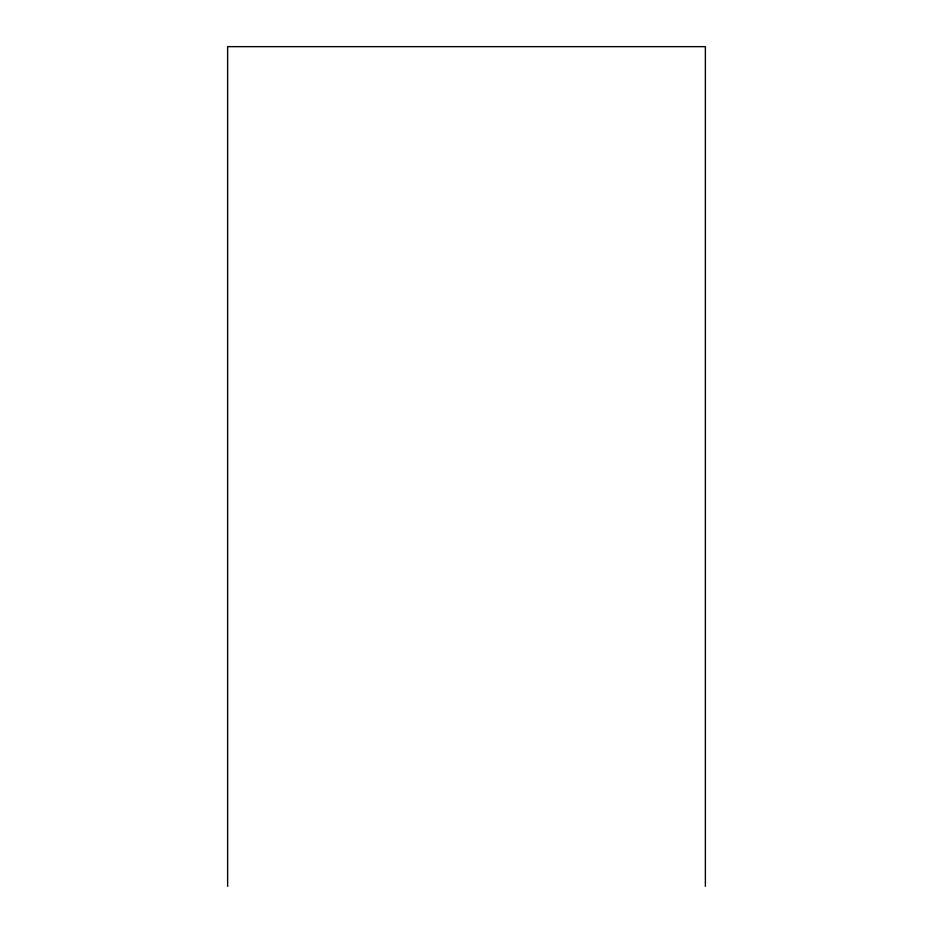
<?xml version="1.0" encoding="UTF-8"?>
<svg xmlns="http://www.w3.org/2000/svg" width="933" height="933" viewBox="0 0 933 933"><rect width="100%" height="100%" fill="white"/><g stroke="black" fill="none" stroke-linecap="round" stroke-linejoin="round"><path stroke-width="1.4" d="M705.371 886.35L705.371 46.65L227.629 46.65L227.629 886.35"/></g></svg>
